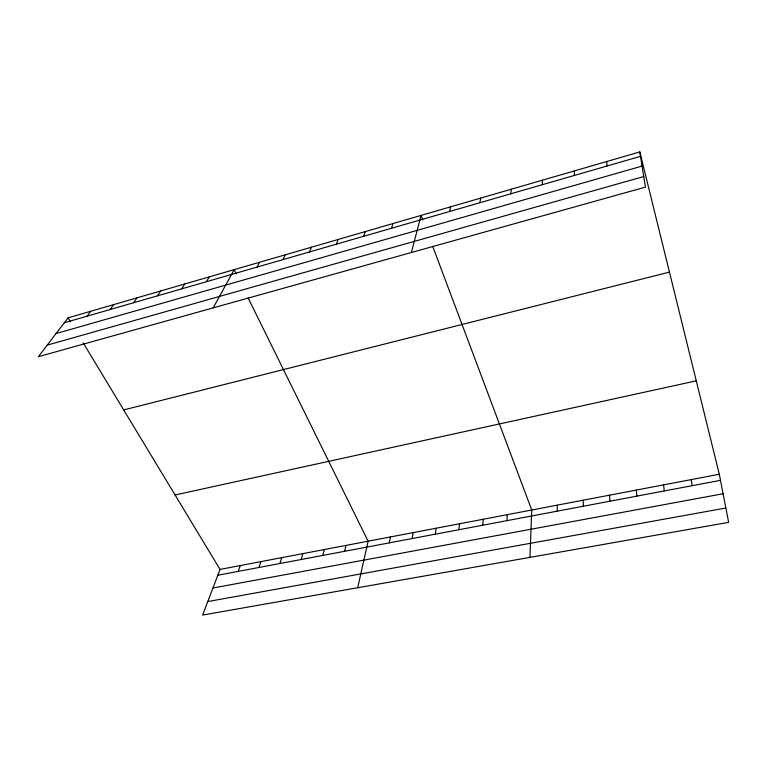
<?xml version="1.0" encoding="UTF-8"?>
<svg xmlns="http://www.w3.org/2000/svg" width="767" height="767" viewBox="0 0 767 767"><rect width="100%" height="100%" fill="white"/><g stroke="black" fill="none" stroke-linecap="round" stroke-linejoin="round"><path stroke-width="1.15" d="M557.235 511.167L557.273 505.146M529.959 557.379L531.732 510.007L432.626 246.178M542.298 184.703L542.48 180.168M506.92 520.668L507.313 514.667M482.692 525.242L483.258 519.249M510.803 193.802L511.263 189.228M458.829 529.738L459.548 523.765M435.311 534.187L436.193 528.223M479.912 202.718L480.631 198.116M412.138 538.559L413.173 532.605M389.3 542.873L390.48 536.938M449.606 211.481L450.574 206.841M357.69 587.743L368.112 541.195L248.077 297.845M344.594 551.31L346.061 545.404M411.4 252.506L421.064 215.402L422.722 219.803M322.715 555.442L324.316 549.546M301.153 559.507L302.879 553.63M391.506 228.259L392.944 223.571M279.878 563.524L281.738 557.657M258.91 567.484L260.895 561.636M363.654 236.303L365.322 231.586M238.221 571.386L240.33 565.557M83.181 342.839L220.043 569.421L202.613 615.076L728.65 522.356L719.302 474.255L639.822 151.924L68.071 317.845L38.35 356.713L645.431 187.129L639.822 151.924M336.301 244.203L338.17 239.457M309.417 251.969L311.498 247.204M283.004 259.591L285.276 254.807M257.041 267.098L259.505 262.295M213.178 307.883L234.165 269.648L236.226 273.819M206.428 281.719L209.247 276.877M181.75 288.843L184.742 283.982M157.484 295.851L160.648 290.981M133.621 302.744L136.938 297.855M110.141 309.523L113.612 304.624M87.045 316.196L90.659 311.287M64.313 322.763L640.522 156.334M56.039 333.587L642.075 166.084M47.209 345.131L643.743 176.544M123.698 409.923L669.457 272.103M175.077 494.983L696.263 380.844M220.043 569.421L719.302 474.255M217.818 575.24L720.481 480.343M212.948 588.011L723.089 493.747M207.78 601.549L725.86 508.022M68.071 317.845L70.487 321.843M691.201 479.615L692.17 485.693M663.56 484.888L664.308 490.947M636.351 490.065L636.898 496.124M606.735 161.521L607.138 165.979M609.573 495.175L609.918 501.215M583.217 500.199L583.371 506.23M574.301 170.936L574.397 175.432"/></g></svg>
